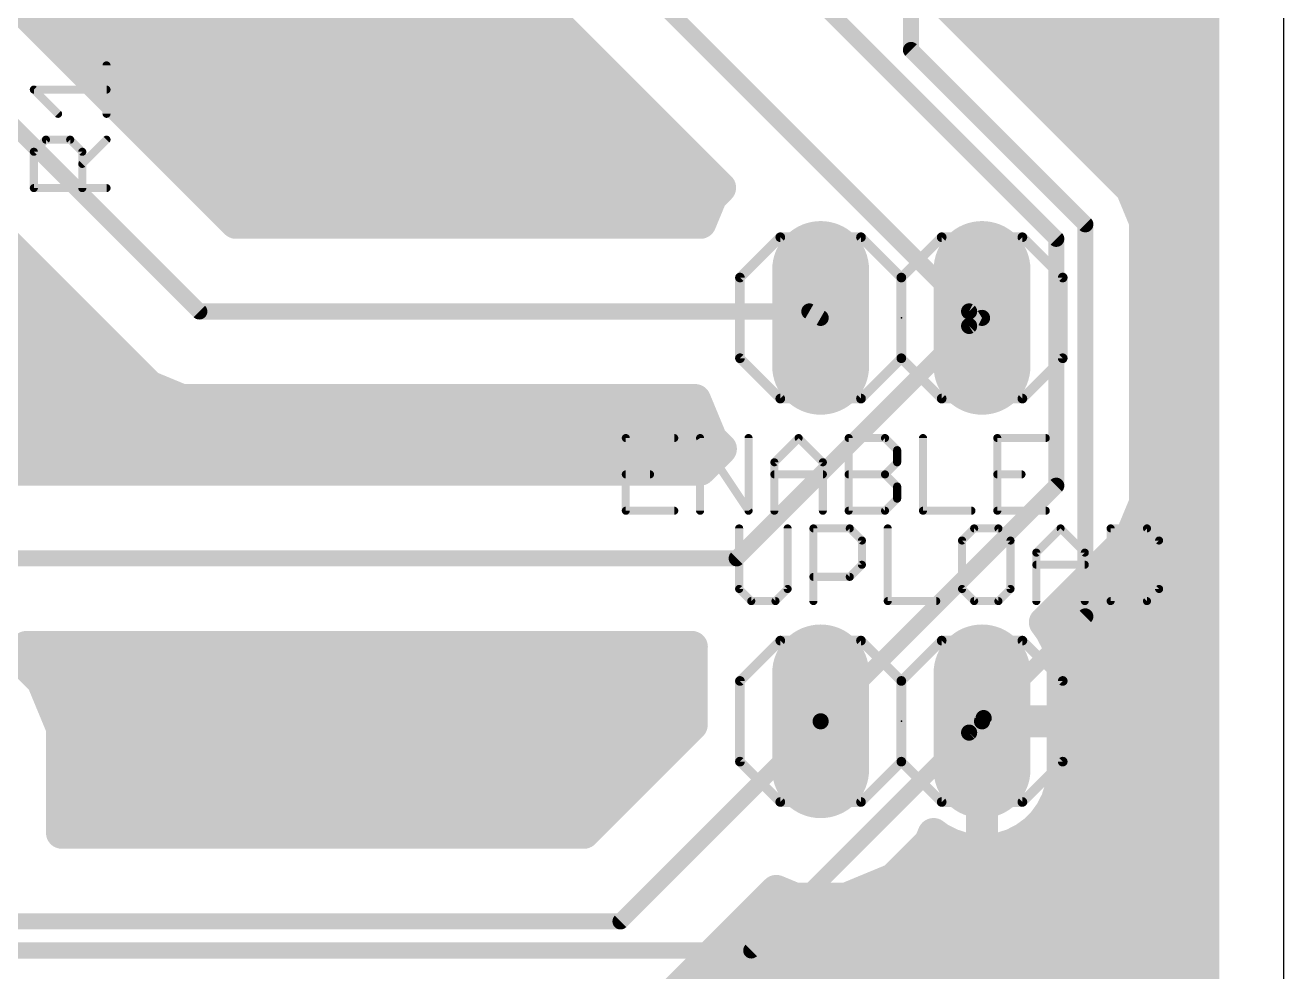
# Model space of a CAD drawing. Extents: x 0 to 49.2, y 0 to 53.3.
# Drawn here: x 29.39 to 49.2, y 8.76 to 23.66 of the extents above; entities that cross this region are included whole.
import ezdxf

# ---------------------------------------------------------------- set-up
doc = ezdxf.new("R2010")
doc.units = 0
for name, color, linetype in [('1', 14, 'CONTINUOUS'), ('116', 251, 'CONTINUOUS'), ('17', 94, 'CONTINUOUS'), ('20', 178, 'CONTINUOUS'), ('21', 251, 'CONTINUOUS'), ('23', 178, 'CONTINUOUS'), ('25', 251, 'CONTINUOUS'), ('51', 251, 'CONTINUOUS')]:
    doc.layers.add(name, color=color, linetype=linetype)

# ---------------------------------------------------------------- blocks, each defined once
blk = doc.blocks.new('RECT')
blk.add_solid([(-0.5, -0.5), (0.5, -0.5), (-0.5, 0.5), (0.5, 0.5)])
blk = doc.blocks.new('LONGP100')
at = {"const_width": 1}
blk.add_lwpolyline([(-0.5, 0), (0.5, 0)], dxfattribs=at)
at = {"const_width": 0.5}
for points in [[(-0.5, 0.25, 1), (-0.5, -0.25)], [(0.5, -0.25, 1), (0.5, 0.25)]]:
    blk.add_lwpolyline(points, format="xyb", dxfattribs=at)

msp = doc.modelspace()

# ---------------------------------------------------------------- linework, layer by layer
at = {"layer": '1'}
for points, const_width in [([(47.9338, 52.0638), (47.9338, 1.2662)], 0.5004), ([(43.3324, 23.2664), (43.3324, 39.0906)], 0.254), ([(32.131, 19.1516), (23.9014, 27.3812)], 0.254), ([(44.2468, 19.1516), (36.0172, 27.3812)], 0.254), ([(35.4401, 25.988), (40.3289, 21.0992)], 0.5004), ([(23.6675, 25.6448), (30.9499, 18.3624)], 0.5004), ([(46.4076, 21.4757), (43.354, 24.5293)], 0.5004), ([(32.7081, 20.5448), (29.2587, 23.9941)], 0.5004), ([(45.6184, 20.2946), (41.9608, 23.9522)], 0.254), ([(29.7349, 23.5179), (37.9102, 23.5179)], 0.5004), ([(44.3653, 23.5179), (47.9338, 23.5179)], 0.5004), ([(46.0756, 20.5232), (43.3324, 23.2664)], 0.254), ([(30.2353, 23.0175), (38.4106, 23.0175)], 0.5004), ([(44.8657, 23.0175), (47.9338, 23.0175)], 0.5004), ([(30.7357, 22.5172), (38.911, 22.5172)], 0.5004), ([(45.3661, 22.5172), (47.9338, 22.5172)], 0.5004), ([(31.2361, 22.0168), (39.4114, 22.0168)], 0.5004), ([(45.8665, 22.0168), (47.9338, 22.0168)], 0.5004), ([(31.7365, 21.5164), (39.9117, 21.5164)], 0.5004), ([(46.3669, 21.5164), (47.9338, 21.5164)], 0.5004), ([(46.7995, 21.0838), (46.4076, 21.4757)], 0.5004), ([(32.2369, 21.016), (40.2457, 21.016)], 0.5004), ([(40.1906, 20.9609), (40.0182, 20.5448)], 0.5004), ([(40.3289, 21.0992), (40.1906, 20.9609)], 0.5004), ([(47.0116, 20.5717), (46.7995, 21.0838)], 0.5004), ([(46.8276, 21.016), (47.9338, 21.016)], 0.5004), ([(47.0116, 16.1313), (47.0116, 20.5717)], 0.5004), ([(40.0182, 20.5448), (32.7081, 20.5448)], 0.5004), ([(46.0756, 14.351), (46.0756, 20.5232)], 0.254), ([(47.0116, 20.5156), (47.9338, 20.5156)], 0.5004), ([(45.6184, 16.4084), (45.6184, 20.2946)], 0.254), ([(23.2372, 20.0153), (29.2971, 20.0153)], 0.5004), ([(47.0116, 20.0153), (47.9338, 20.0153)], 0.5004), ([(23.2372, 19.5149), (29.7975, 19.5149)], 0.5004), ([(47.0116, 19.5149), (47.9338, 19.5149)], 0.5004), ([(23.2372, 19.0145), (30.2978, 19.0145)], 0.5004), ([(41.7322, 19.1516), (32.131, 19.1516)], 0.254), ([(41.7322, 19.1516), (41.91, 19.05)], 0.254), ([(44.2468, 19.1516), (44.45, 19.05)], 0.254), ([(47.0116, 19.0145), (47.9338, 19.0145)], 0.5004), ([(44.2468, 18.923), (40.5892, 15.2654)], 0.254), ([(44.2468, 18.923), (44.45, 19.05)], 0.254), ([(23.2372, 18.5141), (30.7982, 18.5141)], 0.5004), ([(47.0116, 18.5141), (47.9338, 18.5141)], 0.5004), ([(30.9499, 18.3624), (31.3418, 17.9705)], 0.5004), ([(23.2372, 18.0137), (31.2986, 18.0137)], 0.5004), ([(47.0116, 18.0137), (47.9338, 18.0137)], 0.5004), ([(31.3418, 17.9705), (31.8539, 17.7584)], 0.5004), ([(31.8539, 17.7584), (39.9341, 17.7584)], 0.5004), ([(39.9341, 17.7584), (40.1906, 17.1391)], 0.5004), ([(23.6237, 17.5133), (40.0356, 17.5133)], 0.5004), ([(47.0116, 17.5133), (47.9338, 17.5133)], 0.5004), ([(29.246, 16.6586), (28.738, 17.1666)], 0.5004), ([(28.8916, 17.013), (40.3167, 17.013)], 0.5004), ([(40.3416, 16.9881), (40.0121, 16.6586)], 0.5004), ([(40.1906, 17.1391), (40.3416, 16.9881)], 0.5004), ([(47.0116, 17.013), (47.9338, 17.013)], 0.5004), ([(40.0121, 16.6586), (29.246, 16.6586)], 0.5004), ([(47.0116, 16.5126), (47.9338, 16.5126)], 0.5004), ([(41.91, 12.7), (45.6184, 16.4084)], 0.254), ([(46.7995, 15.6192), (47.0116, 16.1313)], 0.5004), ([(46.9623, 16.0122), (47.9338, 16.0122)], 0.5004), ([(45.4374, 14.2571), (46.7995, 15.6192)], 0.5004), ([(46.6921, 15.5118), (47.9338, 15.5118)], 0.5004), ([(40.5892, 15.2654), (28.0162, 15.2654)], 0.254), ([(46.1917, 15.0114), (47.9338, 15.0114)], 0.5004), ([(45.6913, 14.5111), (47.9338, 14.5111)], 0.5004), ([(44.4754, 12.7508), (46.0756, 14.351)], 0.254), ([(45.5329, 14.1256), (45.4374, 14.2571)], 0.5004), ([(45.6234, 13.948), (45.5329, 14.1256)], 0.5004), ([(29.4094, 13.5909), (29.4094, 13.8722)], 0.5004), ([(29.4094, 13.8722), (39.8846, 13.8722)], 0.5004), ([(39.8846, 13.8722), (39.8818, 13.8654)], 0.5004), ([(39.8818, 13.8654), (39.8818, 12.6421)], 0.5004), ([(45.5915, 14.0107), (47.9338, 14.0107)], 0.5004), ([(45.685, 13.7585), (45.6234, 13.948)], 0.5004), ([(45.7162, 13.5617), (45.685, 13.7585)], 0.5004), ([(29.6594, 13.3409), (29.4094, 13.5909)], 0.5004), ([(29.49, 13.5103), (39.8818, 13.5103)], 0.5004), ([(45.7162, 12.7038), (45.7162, 13.5617)], 0.5004), ([(45.7162, 13.5103), (47.9338, 13.5103)], 0.5004), ([(29.9682, 12.5954), (29.6594, 13.3409)], 0.5004), ([(29.7965, 13.0099), (39.8818, 13.0099)], 0.5004), ([(45.7162, 13.0099), (47.9338, 13.0099)], 0.5004), ([(39.8818, 12.6421), (38.1833, 10.9436)], 0.5004), ([(44.4462, 10.6718), (44.4462, 12.6962)], 0.5004), ([(44.4462, 12.6962), (44.4538, 12.6962)], 0.5004), ([(44.4538, 12.6962), (44.4538, 12.7038)], 0.5004), ([(44.4538, 12.7038), (45.7162, 12.7038)], 0.5004), ([(44.4538, 12.6962), (44.4538, 10.6718)], 0.5004), ([(45.7162, 12.6962), (44.4538, 12.6962)], 0.5004), ([(44.4754, 12.7508), (44.45, 12.7)], 0.254), ([(45.7162, 11.8383), (45.7162, 12.6962)], 0.5004), ([(29.9682, 10.9436), (29.9682, 12.5954)], 0.5004), ([(29.9682, 12.5095), (39.7493, 12.5095)], 0.5004), ([(41.91, 12.7), (38.7604, 9.5504)], 0.254), ([(44.2468, 12.5222), (44.45, 12.7)], 0.254), ([(44.4462, 12.5095), (44.4538, 12.5095)], 0.5004), ([(45.7162, 12.5095), (47.9338, 12.5095)], 0.5004), ([(44.2468, 12.5222), (40.8178, 9.0932)], 0.254), ([(29.9682, 12.0091), (39.2489, 12.0091)], 0.5004), ([(44.4462, 12.0091), (44.4538, 12.0091)], 0.5004), ([(45.685, 11.6415), (45.7162, 11.8383)], 0.5004), ([(45.7162, 12.0091), (47.9338, 12.0091)], 0.5004), ([(45.6234, 11.452), (45.685, 11.6415)], 0.5004), ([(29.9682, 11.5088), (38.7485, 11.5088)], 0.5004), ([(44.4462, 11.5088), (44.4538, 11.5088)], 0.5004), ([(45.5329, 11.2744), (45.6234, 11.452)], 0.5004), ([(45.6419, 11.5088), (47.9338, 11.5088)], 0.5004), ([(45.4158, 11.1131), (45.5329, 11.2744)], 0.5004), ([(45.2749, 10.9722), (45.4158, 11.1131)], 0.5004), ([(29.9682, 11.0084), (38.2481, 11.0084)], 0.5004), ([(38.1833, 10.9436), (29.9682, 10.9436)], 0.5004), ([(43.6294, 10.7891), (43.6867, 10.9275)], 0.5004), ([(43.6867, 10.9275), (43.7864, 10.8551)], 0.5004), ([(43.7864, 10.8551), (43.964, 10.7646)], 0.5004), ([(44.4462, 11.0084), (44.4538, 11.0084)], 0.5004), ([(44.936, 10.7646), (45.1136, 10.8551)], 0.5004), ([(45.1136, 10.8551), (45.2749, 10.9722)], 0.5004), ([(45.3111, 11.0084), (47.9338, 11.0084)], 0.5004), ([(43.0589, 10.2186), (43.6294, 10.7891)], 0.5004), ([(43.964, 10.7646), (44.1535, 10.703)], 0.5004), ([(44.1535, 10.703), (44.3503, 10.6718)], 0.5004), ([(44.3503, 10.6718), (44.4462, 10.6718)], 0.5004), ([(44.4538, 10.6718), (44.5496, 10.6718)], 0.5004), ([(44.5496, 10.6718), (44.7465, 10.703)], 0.5004), ([(44.7465, 10.703), (44.936, 10.7646)], 0.5004), ([(43.3483, 10.508), (47.9338, 10.508)], 0.5004), ([(42.3134, 9.9098), (43.0589, 10.2186)], 0.5004), ([(39.5496, 8.3693), (41.2121, 10.0318)], 0.5004), ([(41.1879, 10.0076), (41.2704, 10.0076)], 0.5004), ([(41.2121, 10.0318), (41.5066, 9.9098)], 0.5004), ([(41.5066, 9.9098), (42.3134, 9.9098)], 0.5004), ([(42.5496, 10.0076), (47.9338, 10.0076)], 0.5004), ([(40.6875, 9.5072), (47.9338, 9.5072)], 0.5004), ([(38.7604, 9.5504), (27.3304, 9.5504)], 0.254), ([(40.8178, 9.0932), (27.1018, 9.0932)], 0.254), ([(40.1871, 9.0069), (47.9338, 9.0069)], 0.5004), ([(39.6868, 8.5065), (47.9338, 8.5065)], 0.5004)]:
    msp.add_lwpolyline(points, dxfattribs=dict(at, const_width=const_width))
for points, const_width in [([(29.7349, 23.643, 1), (29.7349, 23.3928)], 0.2502), ([(37.9102, 23.3928, 1), (37.9102, 23.643)], 0.2502), ([(44.3653, 23.643, 1), (44.3653, 23.3928)], 0.2502), ([(47.9338, 23.3928, 1), (47.9338, 23.643)], 0.2502), ([(43.3773, 23.3113, 1), (43.2875, 23.2215)], 0.127), ([(30.2353, 23.1426, 1), (30.2353, 22.8924)], 0.2502), ([(38.4106, 22.8924, 1), (38.4106, 23.1426)], 0.2502), ([(43.2689, 23.2664, 1), (43.3959, 23.2664)], 0.127), ([(44.8657, 23.1426, 1), (44.8657, 22.8924)], 0.2502), ([(47.9338, 22.8924, 1), (47.9338, 23.1426)], 0.2502), ([(30.7357, 22.6423, 1), (30.7357, 22.3921)], 0.2502), ([(38.911, 22.3921, 1), (38.911, 22.6423)], 0.2502), ([(45.3661, 22.6423, 1), (45.3661, 22.3921)], 0.2502), ([(47.9338, 22.3921, 1), (47.9338, 22.6423)], 0.2502), ([(31.2361, 22.1419, 1), (31.2361, 21.8917)], 0.2502), ([(39.4114, 21.8917, 1), (39.4114, 22.1419)], 0.2502), ([(45.8665, 22.1419, 1), (45.8665, 21.8917)], 0.2502), ([(47.9338, 21.8917, 1), (47.9338, 22.1419)], 0.2502), ([(31.7365, 21.6415, 1), (31.7365, 21.3913)], 0.2502), ([(39.9117, 21.3913, 1), (39.9117, 21.6415)], 0.2502), ([(46.3669, 21.6415, 1), (46.3669, 21.3913)], 0.2502), ([(46.496, 21.5641, 1), (46.3191, 21.3872)], 0.2502), ([(46.3191, 21.3872, 1), (46.496, 21.5641)], 0.2502), ([(47.9338, 21.3913, 1), (47.9338, 21.6415)], 0.2502), ([(32.2369, 21.1411, 1), (32.2369, 20.8909)], 0.2502), ([(40.3062, 20.913, 1), (40.075, 21.0087)], 0.2502), ([(40.4174, 21.0108, 1), (40.2405, 21.1877)], 0.2502), ([(40.2405, 21.0108, 1), (40.4174, 21.1877)], 0.2502), ([(40.2457, 20.8909, 1), (40.2457, 21.1411)], 0.2502), ([(46.9151, 21.1316, 1), (46.6839, 21.0359)], 0.2502), ([(46.8276, 21.1411, 1), (46.8276, 20.8909)], 0.2502), ([(46.711, 20.9953, 1), (46.8879, 21.1722)], 0.2502), ([(47.9338, 20.8909, 1), (47.9338, 21.1411)], 0.2502), ([(40.1021, 21.0493, 1), (40.279, 20.8724)], 0.2502), ([(47.1367, 20.5717, 1), (46.8865, 20.5717)], 0.2502), ([(32.7081, 20.6699, 1), (32.7081, 20.4197)], 0.2502), ([(32.6196, 20.4563, 1), (32.7965, 20.6332)], 0.2502), ([(39.9027, 20.5927, 1), (40.1338, 20.4969)], 0.2502), ([(40.0182, 20.4197, 1), (40.0182, 20.6699)], 0.2502), ([(46.1391, 20.5232, 1), (46.0121, 20.5232)], 0.127), ([(46.0307, 20.4783, 1), (46.1205, 20.5681)], 0.127), ([(47.0116, 20.6407, 1), (47.0116, 20.3905)], 0.2502), ([(46.896, 20.5239, 1), (47.1272, 20.6196)], 0.2502), ([(47.9338, 20.3905, 1), (47.9338, 20.6407)], 0.2502), ([(45.6819, 20.2946, 1), (45.5549, 20.2946)], 0.127), ([(29.2971, 19.8902, 1), (29.2971, 20.1403)], 0.2502), ([(45.5735, 20.2497, 1), (45.6633, 20.3395)], 0.127), ([(47.0116, 20.1403, 1), (47.0116, 19.8902)], 0.2502), ([(47.9338, 19.8902, 1), (47.9338, 20.1403)], 0.2502), ([(29.7975, 19.3898, 1), (29.7975, 19.64)], 0.2502), ([(47.0116, 19.64, 1), (47.0116, 19.3898)], 0.2502), ([(47.9338, 19.3898, 1), (47.9338, 19.64)], 0.2502), ([(30.2978, 18.8894, 1), (30.2978, 19.1396)], 0.2502), ([(32.131, 19.2151, 1), (32.131, 19.0881)], 0.127), ([(32.0861, 19.1067, 1), (32.1759, 19.1965)], 0.127), ([(41.7637, 19.2067, 1), (41.7007, 19.0965)], 0.127), ([(41.7322, 19.0881, 1), (41.7322, 19.2151)], 0.127), ([(44.2752, 19.2084, 1), (44.2184, 19.0948)], 0.127), ([(44.2019, 19.1067, 1), (44.2917, 19.1965)], 0.127), ([(47.0116, 19.1396, 1), (47.0116, 18.8894)], 0.2502), ([(47.9338, 18.8894, 1), (47.9338, 19.1396)], 0.2502), ([(41.8785, 18.9949, 1), (41.9415, 19.1051)], 0.127), ([(44.2131, 18.9768, 1), (44.2805, 18.8692)], 0.127), ([(44.2917, 18.8781, 1), (44.2019, 18.9679)], 0.127), ([(44.4837, 18.9962, 1), (44.4163, 19.1038)], 0.127), ([(44.4216, 18.9932, 1), (44.4784, 19.1068)], 0.127), ([(30.7982, 18.389, 1), (30.7982, 18.6392)], 0.2502), ([(47.0116, 18.6392, 1), (47.0116, 18.389)], 0.2502), ([(47.9338, 18.389, 1), (47.9338, 18.6392)], 0.2502), ([(31.0384, 18.4509, 1), (30.8615, 18.274)], 0.2502), ([(30.8615, 18.274, 1), (31.0384, 18.4509)], 0.2502), ([(31.2986, 17.8886, 1), (31.2986, 18.1388)], 0.2502), ([(47.0116, 18.1388, 1), (47.0116, 17.8886)], 0.2502), ([(47.9338, 17.8886, 1), (47.9338, 18.1388)], 0.2502), ([(31.3897, 18.0861, 1), (31.2939, 17.8549)], 0.2502), ([(31.2534, 17.8821, 1), (31.4303, 18.059)], 0.2502), ([(31.8539, 17.8835, 1), (31.8539, 17.6333)], 0.2502), ([(31.806, 17.6428, 1), (31.9017, 17.874)], 0.2502), ([(40.0496, 17.8063, 1), (39.8185, 17.7105)], 0.2502), ([(39.9341, 17.6333, 1), (39.9341, 17.8835)], 0.2502), ([(40.0356, 17.3882, 1), (40.0356, 17.6384)], 0.2502), ([(47.0116, 17.6384, 1), (47.0116, 17.3882)], 0.2502), ([(47.9338, 17.3882, 1), (47.9338, 17.6384)], 0.2502), ([(40.279, 17.2276, 1), (40.1021, 17.0507)], 0.2502), ([(40.075, 17.0913, 1), (40.3062, 17.187)], 0.2502), ([(40.4301, 16.8996, 1), (40.2532, 17.0765)], 0.2502), ([(40.3167, 16.8879, 1), (40.3167, 17.1381)], 0.2502), ([(47.0116, 17.1381, 1), (47.0116, 16.8879)], 0.2502), ([(47.9338, 16.8879, 1), (47.9338, 17.1381)], 0.2502), ([(40.2532, 16.8996, 1), (40.4301, 17.0765)], 0.2502), ([(29.1576, 16.5701, 1), (29.3345, 16.747)], 0.2502), ([(39.9237, 16.747, 1), (40.1006, 16.5701)], 0.2502), ([(40.0121, 16.5335, 1), (40.0121, 16.7837)], 0.2502), ([(47.0116, 16.6377, 1), (47.0116, 16.3875)], 0.2502), ([(47.9338, 16.3875, 1), (47.9338, 16.6377)], 0.2502), ([(45.5549, 16.4084, 1), (45.6819, 16.4084)], 0.127), ([(45.6633, 16.3635, 1), (45.5735, 16.4533)], 0.127), ([(46.9623, 16.1373, 1), (46.9623, 15.8871)], 0.2502), ([(46.8865, 16.1313, 1), (47.1367, 16.1313)], 0.2502), ([(47.1272, 16.0834, 1), (46.896, 16.1791)], 0.2502), ([(47.9338, 15.8871, 1), (47.9338, 16.1373)], 0.2502), ([(46.8879, 15.5308, 1), (46.711, 15.7077)], 0.2502), ([(46.6921, 15.6369, 1), (46.6921, 15.3867)], 0.2502), ([(46.6839, 15.6671, 1), (46.9151, 15.5713)], 0.2502), ([(47.9338, 15.3867, 1), (47.9338, 15.6369)], 0.2502), ([(40.5443, 15.3103, 1), (40.6341, 15.2205)], 0.127), ([(40.5892, 15.2019, 1), (40.5892, 15.3289)], 0.127), ([(46.1917, 15.1365, 1), (46.1917, 14.8863)], 0.2502), ([(47.9338, 14.8863, 1), (47.9338, 15.1365)], 0.2502), ([(45.6913, 14.6362, 1), (45.6913, 14.386)], 0.2502), ([(47.9338, 14.386, 1), (47.9338, 14.6362)], 0.2502), ([(45.5386, 14.3307, 1), (45.3362, 14.1836)], 0.2502), ([(45.3489, 14.3456, 1), (45.5259, 14.1687)], 0.2502), ([(46.1205, 14.3061, 1), (46.0307, 14.3959)], 0.127), ([(45.6444, 14.1824, 1), (45.4215, 14.0688)], 0.2502), ([(45.4317, 14.0521, 1), (45.6341, 14.1992)], 0.2502), ([(46.0121, 14.351, 1), (46.1391, 14.351)], 0.127), ([(29.5345, 13.8722, 1), (29.2843, 13.8722)], 0.2502), ([(29.4094, 13.9973, 1), (29.4094, 13.7471)], 0.2502), ([(40.0069, 13.8654, 1), (39.7567, 13.8654)], 0.2502), ([(40.0002, 13.8243, 1), (39.7691, 13.9201)], 0.2502), ([(39.8846, 13.7471, 1), (39.8846, 13.9973)], 0.2502), ([(45.5915, 14.1358, 1), (45.5915, 13.8856)], 0.2502), ([(45.7424, 13.9867, 1), (45.5044, 13.9094)], 0.2502), ([(45.512, 13.8913, 1), (45.7349, 14.0048)], 0.2502), ([(47.9338, 13.8856, 1), (47.9338, 14.1358)], 0.2502), ([(39.7662, 13.9133, 1), (39.9974, 13.8175)], 0.2502), ([(45.8086, 13.7781, 1), (45.5615, 13.7389)], 0.2502), ([(45.566, 13.7198, 1), (45.804, 13.7972)], 0.2502), ([(29.4978, 13.6794, 1), (29.3209, 13.5024)], 0.2502), ([(29.2843, 13.5909, 1), (29.5345, 13.5909)], 0.2502), ([(29.49, 13.6354, 1), (29.49, 13.3852)], 0.2502), ([(39.8818, 13.3852, 1), (39.8818, 13.6354)], 0.2502), ([(45.8413, 13.5617, 1), (45.5911, 13.5617)], 0.2502), ([(45.7162, 13.6354, 1), (45.7162, 13.3852)], 0.2502), ([(45.5926, 13.5421, 1), (45.8397, 13.5812)], 0.2502), ([(47.9338, 13.3852, 1), (47.9338, 13.6354)], 0.2502), ([(29.775, 13.3887, 1), (29.5438, 13.293)], 0.2502), ([(29.571, 13.2524, 1), (29.7479, 13.4293)], 0.2502), ([(29.7965, 13.135, 1), (29.7965, 12.8848)], 0.2502), ([(39.8818, 12.8848, 1), (39.8818, 13.135)], 0.2502), ([(45.7162, 13.135, 1), (45.7162, 12.8848)], 0.2502), ([(47.9338, 12.8848, 1), (47.9338, 13.135)], 0.2502), ([(39.9703, 12.5536, 1), (39.7934, 12.7305)], 0.2502), ([(44.5713, 12.6962, 1), (44.3211, 12.6962)], 0.2502), ([(44.4462, 12.8213, 1), (44.4462, 12.5711)], 0.2502), ([(44.5789, 12.7038, 1), (44.3287, 12.7038)], 0.2502), ([(44.4538, 12.8289, 1), (44.4538, 12.5787)], 0.2502), ([(44.5789, 12.6962, 1), (44.3287, 12.6962)], 0.2502), ([(44.4538, 12.8213, 1), (44.4538, 12.5711)], 0.2502), ([(44.4538, 12.5711, 1), (44.4538, 12.8213)], 0.2502), ([(44.5322, 12.7224, 1), (44.4186, 12.7792)], 0.127), ([(45.8413, 12.6962, 1), (45.5911, 12.6962)], 0.2502), ([(45.7162, 12.5787, 1), (45.7162, 12.8289)], 0.2502), ([(45.7162, 12.5711, 1), (45.7162, 12.8213)], 0.2502), ([(30.0933, 12.5954, 1), (29.8431, 12.5954)], 0.2502), ([(29.9682, 12.6346, 1), (29.9682, 12.3844)], 0.2502), ([(29.8526, 12.5476, 1), (30.0838, 12.6433)], 0.2502), ([(39.7493, 12.3844, 1), (39.7493, 12.6346)], 0.2502), ([(39.7567, 12.6421, 1), (40.0069, 12.6421)], 0.2502), ([(41.8651, 12.7449, 1), (41.9549, 12.6551)], 0.127), ([(41.9549, 12.6551, 1), (41.8651, 12.7449)], 0.127), ([(44.4462, 12.6346, 1), (44.4462, 12.3844)], 0.2502), ([(44.3287, 12.6962, 1), (44.5789, 12.6962)], 0.2502), ([(44.3932, 12.7284, 1), (44.5068, 12.6716)], 0.127), ([(44.4538, 12.3844, 1), (44.4538, 12.6346)], 0.2502), ([(44.4918, 12.6522, 1), (44.4082, 12.7478)], 0.127), ([(44.4305, 12.7957, 1), (44.5203, 12.7059)], 0.127), ([(45.5911, 12.7038, 1), (45.8413, 12.7038)], 0.2502), ([(45.7162, 12.6346, 1), (45.7162, 12.3844)], 0.2502), ([(47.9338, 12.3844, 1), (47.9338, 12.6346)], 0.2502), ([(44.205, 12.57, 1), (44.2886, 12.4744)], 0.127), ([(44.2917, 12.4773, 1), (44.2019, 12.5671)], 0.127), ([(29.9682, 12.1342, 1), (29.9682, 11.8841)], 0.2502), ([(39.2489, 11.8841, 1), (39.2489, 12.1342)], 0.2502), ([(44.4462, 12.1342, 1), (44.4462, 11.8841)], 0.2502), ([(44.4538, 11.8841, 1), (44.4538, 12.1342)], 0.2502), ([(45.7162, 12.1342, 1), (45.7162, 11.8841)], 0.2502), ([(45.8397, 11.8188, 1), (45.5926, 11.8579)], 0.2502), ([(47.9338, 11.8841, 1), (47.9338, 12.1342)], 0.2502), ([(45.804, 11.6028, 1), (45.566, 11.6802)], 0.2502), ([(45.5911, 11.8383, 1), (45.8413, 11.8383)], 0.2502), ([(29.9682, 11.6339, 1), (29.9682, 11.3837)], 0.2502), ([(38.7485, 11.3837, 1), (38.7485, 11.6339)], 0.2502), ([(44.4462, 11.6339, 1), (44.4462, 11.3837)], 0.2502), ([(44.4538, 11.3837, 1), (44.4538, 11.6339)], 0.2502), ([(45.7349, 11.3952, 1), (45.512, 11.5087)], 0.2502), ([(45.6419, 11.6339, 1), (45.6419, 11.3837)], 0.2502), ([(45.5615, 11.6611, 1), (45.8086, 11.6219)], 0.2502), ([(47.9338, 11.3837, 1), (47.9338, 11.6339)], 0.2502), ([(45.6341, 11.2008, 1), (45.4317, 11.3479)], 0.2502), ([(45.5044, 11.4906, 1), (45.7424, 11.4133)], 0.2502), ([(45.3146, 11.1867, 1), (45.517, 11.0396)], 0.2502), ([(45.5042, 11.0247, 1), (45.3273, 11.2016)], 0.2502), ([(45.4215, 11.3312, 1), (45.6444, 11.2176)], 0.2502), ([(29.9682, 11.1335, 1), (29.9682, 10.8833)], 0.2502), ([(29.9682, 11.0687, 1), (29.9682, 10.8185)], 0.2502), ([(38.0949, 11.032, 1), (38.2718, 10.8551)], 0.2502), ([(38.1833, 10.8185, 1), (38.1833, 11.0687)], 0.2502), ([(38.2481, 10.8833, 1), (38.2481, 11.1335)], 0.2502), ([(43.7602, 11.0287, 1), (43.6132, 10.8263)], 0.2502), ([(43.8023, 10.8796, 1), (43.5711, 10.9753)], 0.2502), ([(43.8432, 10.9665, 1), (43.7296, 10.7436)], 0.2502), ([(44.4462, 11.1335, 1), (44.4462, 10.8833)], 0.2502), ([(44.4538, 10.8833, 1), (44.4538, 11.1335)], 0.2502), ([(45.1704, 10.7436, 1), (45.0568, 10.9665)], 0.2502), ([(45.1864, 11.0607, 1), (45.3633, 10.8837)], 0.2502), ([(45.3111, 11.1335, 1), (45.3111, 10.8833)], 0.2502), ([(45.3484, 10.871, 1), (45.2013, 11.0734)], 0.2502), ([(47.9338, 10.8833, 1), (47.9338, 11.1335)], 0.2502), ([(29.8431, 10.9436, 1), (30.0933, 10.9436)], 0.2502), ([(43.5138, 10.837, 1), (43.745, 10.7413)], 0.2502), ([(43.7179, 10.7007, 1), (43.541, 10.8776)], 0.2502), ([(43.7128, 10.7539, 1), (43.8599, 10.9563)], 0.2502), ([(44.0026, 10.8835, 1), (43.9253, 10.6456)], 0.2502), ([(43.9072, 10.6531, 1), (44.0207, 10.876)], 0.2502), ([(44.1731, 10.8265, 1), (44.1339, 10.5794)], 0.2502), ([(44.1148, 10.584, 1), (44.1922, 10.822)], 0.2502), ([(44.3504, 10.7969, 1), (44.3503, 10.5467)], 0.2502), ([(44.4538, 10.7969, 1), (44.4538, 10.5467)], 0.2502), ([(44.3308, 10.5483, 1), (44.3699, 10.7954)], 0.2502), ([(44.5301, 10.7954, 1), (44.5692, 10.5483)], 0.2502), ([(44.4462, 10.5467, 1), (44.4462, 10.7969)], 0.2502), ([(44.5496, 10.5467, 1), (44.5496, 10.7969)], 0.2502), ([(44.7078, 10.822, 1), (44.7852, 10.584)], 0.2502), ([(44.7661, 10.5794, 1), (44.7269, 10.8265)], 0.2502), ([(44.8793, 10.876, 1), (44.9928, 10.6531)], 0.2502), ([(44.9747, 10.6456, 1), (44.8974, 10.8835)], 0.2502), ([(45.0401, 10.9563, 1), (45.1872, 10.7539)], 0.2502), ([(43.3483, 10.6331, 1), (43.3483, 10.3829)], 0.2502), ([(44.3211, 10.6718, 1), (44.5713, 10.6718)], 0.2502), ([(44.3287, 10.6718, 1), (44.5789, 10.6718)], 0.2502), ([(47.9338, 10.3829, 1), (47.9338, 10.6331)], 0.2502), ([(42.9704, 10.307, 1), (43.1473, 10.1301)], 0.2502), ([(43.1067, 10.103, 1), (43.011, 10.3342)], 0.2502), ([(41.1879, 10.1327, 1), (41.1879, 9.8825)], 0.2502), ([(41.2599, 10.1474, 1), (41.1642, 9.9162)], 0.2502), ([(41.3005, 9.9433, 1), (41.1236, 10.1203)], 0.2502), ([(41.2704, 9.8825, 1), (41.2704, 10.1327)], 0.2502), ([(41.5066, 10.0349, 1), (41.5066, 9.7847)], 0.2502), ([(41.4587, 9.7942, 1), (41.5544, 10.0254)], 0.2502), ([(42.2656, 10.0254, 1), (42.3613, 9.7942)], 0.2502), ([(42.3134, 9.7847, 1), (42.3134, 10.0349)], 0.2502), ([(42.5496, 10.1327, 1), (42.5496, 9.8825)], 0.2502), ([(47.9338, 9.8825, 1), (47.9338, 10.1327)], 0.2502), ([(40.6875, 9.6323, 1), (40.6875, 9.3821)], 0.2502), ([(47.9338, 9.3821, 1), (47.9338, 9.6323)], 0.2502), ([(38.7155, 9.5953, 1), (38.8053, 9.5055)], 0.127), ([(38.7604, 9.4869, 1), (38.7604, 9.6139)], 0.127), ([(40.1871, 9.132, 1), (40.1871, 8.8818)], 0.2502), ([(40.7729, 9.1381, 1), (40.8627, 9.0483)], 0.127), ([(40.8178, 9.0297, 1), (40.8178, 9.1567)], 0.127), ([(47.9338, 8.8818, 1), (47.9338, 9.132)], 0.2502), ([(39.6868, 8.6316, 1), (39.6868, 8.3814)], 0.2502), ([(47.9338, 8.3814, 1), (47.9338, 8.6316)], 0.2502)]:
    msp.add_lwpolyline(points, format="xyb", dxfattribs=dict(at, const_width=const_width))
at = {"layer": '116', "const_width": 0.408}
for points in [[(41.91, 18.696, 1), (41.91, 19.404, 1), (41.91, 18.696)], [(44.45, 18.696, 1), (44.45, 19.404, 1), (44.45, 18.696)], [(41.91, 12.346, 1), (41.91, 13.054, 1), (41.91, 12.346)], [(44.45, 12.346, 1), (44.45, 13.054, 1), (44.45, 12.346)]]:
    msp.add_lwpolyline(points, format="xyb", dxfattribs=at)
at = {"layer": '20'}
msp.add_line((49.2, 0), (49.2, 53.33), dxfattribs=at)
at = {"layer": '21', "const_width": 0.1524}
for points in [[(40.64, 19.685), (41.275, 20.32)], [(41.275, 20.32), (42.545, 20.32)], [(42.545, 20.32), (43.18, 19.685)], [(43.18, 19.685), (43.815, 20.32)], [(43.815, 20.32), (45.085, 20.32)], [(45.72, 19.685), (45.085, 20.32)], [(40.64, 18.415), (40.64, 19.685)], [(43.18, 18.415), (43.18, 19.685)], [(45.72, 18.415), (45.72, 19.685)], [(41.275, 17.78), (40.64, 18.415)], [(43.18, 18.415), (42.545, 17.78)], [(43.815, 17.78), (43.18, 18.415)], [(45.085, 17.78), (45.72, 18.415)], [(42.545, 17.78), (41.275, 17.78)], [(45.085, 17.78), (43.815, 17.78)], [(41.275, 13.97), (40.64, 13.335)], [(41.275, 13.97), (42.545, 13.97)], [(42.545, 13.97), (43.18, 13.335)], [(43.18, 13.335), (43.815, 13.97)], [(43.815, 13.97), (45.085, 13.97)], [(45.085, 13.97), (45.72, 13.335)], [(40.64, 13.335), (40.64, 12.065)], [(43.18, 13.335), (43.18, 12.065)], [(45.72, 13.335), (45.72, 12.065)], [(40.64, 12.065), (41.275, 11.43)], [(43.18, 12.065), (42.545, 11.43)], [(43.815, 11.43), (43.18, 12.065)], [(45.72, 12.065), (45.085, 11.43)], [(42.545, 11.43), (41.275, 11.43)], [(45.085, 11.43), (43.815, 11.43)]]:
    msp.add_lwpolyline(points, dxfattribs=at)
at = {"layer": '21', "const_width": 0.0762}
for points in [[(41.275, 20.3581, 1), (41.275, 20.2819)], [(41.3019, 20.2931, 1), (41.2481, 20.3469)], [(42.5719, 20.3469, 1), (42.5181, 20.2931)], [(42.545, 20.2819, 1), (42.545, 20.3581)], [(43.815, 20.3581, 1), (43.815, 20.2819)], [(43.8419, 20.2931, 1), (43.7881, 20.3469)], [(45.1119, 20.3469, 1), (45.0581, 20.2931)], [(45.085, 20.2819, 1), (45.085, 20.3581)], [(40.6781, 19.685, 1), (40.6019, 19.685)], [(40.6131, 19.7119, 1), (40.6669, 19.6581)], [(43.2181, 19.685, 1), (43.1419, 19.685)], [(43.1531, 19.7119, 1), (43.2069, 19.6581)], [(43.1531, 19.6581, 1), (43.2069, 19.7119)], [(45.7581, 19.685, 1), (45.6819, 19.685)], [(45.6931, 19.6581, 1), (45.7469, 19.7119)], [(40.6019, 18.415, 1), (40.6781, 18.415)], [(40.6669, 18.4419, 1), (40.6131, 18.3881)], [(43.1419, 18.415, 1), (43.2181, 18.415)], [(43.2069, 18.4419, 1), (43.1531, 18.3881)], [(43.2069, 18.3881, 1), (43.1531, 18.4419)], [(45.6819, 18.415, 1), (45.7581, 18.415)], [(45.7469, 18.3881, 1), (45.6931, 18.4419)], [(41.275, 17.8181, 1), (41.275, 17.7419)], [(41.2481, 17.7531, 1), (41.3019, 17.8069)], [(42.5181, 17.8069, 1), (42.5719, 17.7531)], [(42.545, 17.7419, 1), (42.545, 17.8181)], [(43.815, 17.8181, 1), (43.815, 17.7419)], [(43.7881, 17.7531, 1), (43.8419, 17.8069)], [(45.0581, 17.8069, 1), (45.1119, 17.7531)], [(45.085, 17.7419, 1), (45.085, 17.8181)], [(41.275, 14.0081, 1), (41.275, 13.9319)], [(41.3019, 13.9431, 1), (41.2481, 13.9969)], [(42.5719, 13.9969, 1), (42.5181, 13.9431)], [(42.545, 13.9319, 1), (42.545, 14.0081)], [(43.815, 14.0081, 1), (43.815, 13.9319)], [(43.8419, 13.9431, 1), (43.7881, 13.9969)], [(45.1119, 13.9969, 1), (45.0581, 13.9431)], [(45.085, 13.9319, 1), (45.085, 14.0081)], [(40.6781, 13.335, 1), (40.6019, 13.335)], [(40.6131, 13.3619, 1), (40.6669, 13.3081)], [(43.2181, 13.335, 1), (43.1419, 13.335)], [(43.1531, 13.3619, 1), (43.2069, 13.3081)], [(43.1531, 13.3081, 1), (43.2069, 13.3619)], [(45.7581, 13.335, 1), (45.6819, 13.335)], [(45.6931, 13.3081, 1), (45.7469, 13.3619)], [(40.6019, 12.065, 1), (40.6781, 12.065)], [(40.6669, 12.0919, 1), (40.6131, 12.0381)], [(43.1419, 12.065, 1), (43.2181, 12.065)], [(43.2069, 12.0919, 1), (43.1531, 12.0381)], [(43.2069, 12.0381, 1), (43.1531, 12.0919)], [(45.6819, 12.065, 1), (45.7581, 12.065)], [(45.7469, 12.0381, 1), (45.6931, 12.0919)], [(41.275, 11.4681, 1), (41.275, 11.3919)], [(41.2481, 11.4031, 1), (41.3019, 11.4569)], [(42.5181, 11.4569, 1), (42.5719, 11.4031)], [(42.545, 11.3919, 1), (42.545, 11.4681)], [(43.815, 11.4681, 1), (43.815, 11.3919)], [(43.7881, 11.4031, 1), (43.8419, 11.4569)], [(45.0581, 11.4569, 1), (45.1119, 11.4031)], [(45.085, 11.3919, 1), (45.085, 11.4681)]]:
    msp.add_lwpolyline(points, format="xyb", dxfattribs=at)
at = {"layer": '23'}
for p in [(43.18, 19.05), (43.18, 12.7)]:
    msp.add_point(p, dxfattribs=at)
at = {"layer": '25', "const_width": 0.127}
for points in [[(30.6705, 22.2621), (30.6705, 23.0248)], [(29.9078, 22.2621), (29.5265, 22.6434)], [(29.5265, 22.6434), (30.6705, 22.6434)], [(29.5265, 21.6647), (29.7172, 21.8554)], [(29.7172, 21.8554), (30.0985, 21.8554)], [(30.0985, 21.8554), (30.2892, 21.6647)], [(30.2892, 21.474), (30.6705, 21.8554)], [(29.5265, 21.0927), (29.5265, 21.6647)], [(30.2892, 21.6647), (30.2892, 21.0927)], [(30.6705, 21.0927), (29.5265, 21.0927)], [(39.606, 17.1587), (38.8433, 17.1587)], [(38.8433, 17.1587), (38.8433, 16.0147)], [(40.0127, 16.0147), (40.0127, 17.1587)], [(40.0127, 17.1587), (40.7754, 16.0147)], [(40.7754, 16.0147), (40.7754, 17.1587)], [(41.1821, 16.7774), (41.5634, 17.1587)], [(41.5634, 17.1587), (41.9447, 16.7774)], [(42.3515, 16.0147), (42.3515, 17.1587)], [(42.3515, 17.1587), (42.9235, 17.1587)], [(42.9235, 17.1587), (43.1141, 16.968)], [(43.5209, 17.1587), (43.5209, 16.0147)], [(45.4529, 17.1587), (44.6903, 17.1587)], [(44.6903, 17.1587), (44.6903, 16.0147)], [(41.1821, 16.0147), (41.1821, 16.7774)], [(41.9447, 16.7774), (41.9447, 16.0147)], [(43.1141, 16.7774), (42.9235, 16.5867)], [(43.1141, 16.968), (43.1141, 16.7774)], [(38.8433, 16.5867), (39.2246, 16.5867)], [(41.1821, 16.5867), (41.9447, 16.5867)], [(42.3515, 16.5867), (42.9235, 16.5867)], [(42.9235, 16.5867), (43.1141, 16.396)], [(44.6903, 16.5867), (45.0716, 16.5867)], [(43.1141, 16.396), (43.1141, 16.2054)], [(43.1141, 16.2054), (42.9235, 16.0147)], [(38.8433, 16.0147), (39.606, 16.0147)], [(42.9235, 16.0147), (42.3515, 16.0147)], [(43.5209, 16.0147), (44.2835, 16.0147)], [(44.6903, 16.0147), (45.4529, 16.0147)], [(40.6273, 15.7363), (40.6273, 14.783)], [(41.3899, 14.783), (41.3899, 15.7363)], [(41.7967, 14.5923), (41.7967, 15.7363)], [(41.7967, 15.7363), (42.3687, 15.7363)], [(42.3687, 15.7363), (42.5593, 15.5456)], [(42.9661, 15.7363), (42.9661, 14.5923)], [(44.3262, 15.7363), (44.1355, 15.5456)], [(44.7075, 15.7363), (44.3262, 15.7363)], [(44.8981, 15.5456), (44.7075, 15.7363)], [(45.3049, 15.355), (45.6862, 15.7363)], [(45.6862, 15.7363), (46.0675, 15.355)], [(46.4743, 15.7363), (46.4743, 14.5923)], [(47.0463, 15.7363), (46.4743, 15.7363)], [(47.2369, 15.5456), (47.0463, 15.7363)], [(42.5593, 15.5456), (42.5593, 15.1643)], [(44.1355, 15.5456), (44.1355, 14.783)], [(44.8981, 14.783), (44.8981, 15.5456)], [(47.2369, 14.783), (47.2369, 15.5456)], [(45.3049, 14.5923), (45.3049, 15.355)], [(46.0675, 15.355), (46.0675, 14.5923)], [(42.5593, 15.1643), (42.3687, 14.9736)], [(45.3049, 15.1643), (46.0675, 15.1643)], [(42.3687, 14.9736), (41.7967, 14.9736)], [(40.6273, 14.783), (40.818, 14.5923)], [(41.1993, 14.5923), (41.3899, 14.783)], [(44.1355, 14.783), (44.3262, 14.5923)], [(44.7075, 14.5923), (44.8981, 14.783)], [(47.0463, 14.5923), (47.2369, 14.783)], [(40.818, 14.5923), (41.1993, 14.5923)], [(42.9661, 14.5923), (43.7287, 14.5923)], [(44.3262, 14.5923), (44.7075, 14.5923)], [(46.4743, 14.5923), (47.0463, 14.5923)]]:
    msp.add_lwpolyline(points, dxfattribs=at)
at = {"layer": '25', "const_width": 0.0635}
for points in [[(30.7022, 23.0248, 1), (30.6388, 23.0248)], [(29.5265, 22.6752, 1), (29.5265, 22.6117)], [(29.549, 22.6659, 1), (29.5041, 22.621)], [(30.6705, 22.6117, 1), (30.6705, 22.6752)], [(29.8854, 22.2396, 1), (29.9303, 22.2846)], [(30.6388, 22.2621, 1), (30.7022, 22.2621)], [(29.7172, 21.8871, 1), (29.7172, 21.8236)], [(29.7396, 21.8329, 1), (29.6947, 21.8778)], [(30.121, 21.8778, 1), (30.0761, 21.8329)], [(30.0985, 21.8236, 1), (30.0985, 21.8871)], [(30.693, 21.8329, 1), (30.648, 21.8778)], [(29.5583, 21.6647, 1), (29.4948, 21.6647)], [(29.5041, 21.6871, 1), (29.549, 21.6422)], [(30.3209, 21.6647, 1), (30.2574, 21.6647)], [(30.2667, 21.6422, 1), (30.3116, 21.6871)], [(30.2667, 21.4965, 1), (30.3116, 21.4516)], [(29.5265, 21.1245, 1), (29.5265, 21.061)], [(29.4948, 21.0927, 1), (29.5583, 21.0927)], [(30.2574, 21.0927, 1), (30.3209, 21.0927)], [(30.6705, 21.061, 1), (30.6705, 21.1245)], [(38.8433, 17.1904, 1), (38.8433, 17.1269)], [(38.8751, 17.1587, 1), (38.8116, 17.1587)], [(39.606, 17.1269, 1), (39.606, 17.1904)], [(40.0445, 17.1587, 1), (39.9809, 17.1587)], [(40.0391, 17.1763, 1), (39.9863, 17.1411)], [(40.8071, 17.1587, 1), (40.7436, 17.1587)], [(41.5859, 17.1811, 1), (41.541, 17.1362)], [(41.5859, 17.1362, 1), (41.541, 17.1811)], [(42.3832, 17.1587, 1), (42.3197, 17.1587)], [(42.3515, 17.1904, 1), (42.3515, 17.1269)], [(42.9459, 17.1811, 1), (42.901, 17.1362)], [(42.9235, 17.1269, 1), (42.9235, 17.1904)], [(43.5526, 17.1587, 1), (43.4891, 17.1587)], [(44.722, 17.1587, 1), (44.6585, 17.1587)], [(44.6903, 17.1904, 1), (44.6903, 17.1269)], [(45.4529, 17.1269, 1), (45.4529, 17.1904)], [(41.2138, 16.7774, 1), (41.1503, 16.7774)], [(41.9765, 16.7774, 1), (41.913, 16.7774)], [(43.1459, 16.968, 1), (43.0824, 16.968)], [(43.0917, 16.9456, 1), (43.1366, 16.9905)], [(43.1366, 16.7549, 1), (43.0917, 16.7998)], [(38.8433, 16.6184, 1), (38.8433, 16.5549)], [(39.2246, 16.5549, 1), (39.2246, 16.6184)], [(41.1596, 16.7998, 1), (41.2045, 16.7549)], [(41.1821, 16.6184, 1), (41.1821, 16.5549)], [(41.9223, 16.7549, 1), (41.9672, 16.7998)], [(41.9447, 16.5549, 1), (41.9447, 16.6184)], [(42.3515, 16.6184, 1), (42.3515, 16.5549)], [(42.9459, 16.6091, 1), (42.901, 16.5642)], [(42.901, 16.6091, 1), (42.9459, 16.5642)], [(42.9235, 16.5549, 1), (42.9235, 16.6184)], [(43.0824, 16.7774, 1), (43.1459, 16.7774)], [(44.6903, 16.6184, 1), (44.6903, 16.5549)], [(45.0716, 16.5549, 1), (45.0716, 16.6184)], [(43.1459, 16.396, 1), (43.0824, 16.396)], [(43.0917, 16.3736, 1), (43.1366, 16.4185)], [(43.1366, 16.1829, 1), (43.0917, 16.2278)], [(38.8433, 16.0465, 1), (38.8433, 15.983)], [(38.8116, 16.0147, 1), (38.8751, 16.0147)], [(39.606, 15.983, 1), (39.606, 16.0465)], [(39.9809, 16.0147, 1), (40.0445, 16.0147)], [(40.7436, 16.0147, 1), (40.8071, 16.0147)], [(40.7489, 15.9971, 1), (40.8018, 16.0323)], [(41.1503, 16.0147, 1), (41.2138, 16.0147)], [(41.913, 16.0147, 1), (41.9765, 16.0147)], [(42.3197, 16.0147, 1), (42.3832, 16.0147)], [(42.3515, 16.0465, 1), (42.3515, 15.983)], [(42.901, 16.0372, 1), (42.9459, 15.9922)], [(42.9235, 15.983, 1), (42.9235, 16.0465)], [(43.0824, 16.2054, 1), (43.1459, 16.2054)], [(43.4891, 16.0147, 1), (43.5526, 16.0147)], [(43.5209, 16.0465, 1), (43.5209, 15.983)], [(44.2835, 15.983, 1), (44.2835, 16.0465)], [(44.6585, 16.0147, 1), (44.722, 16.0147)], [(44.6903, 16.0465, 1), (44.6903, 15.983)], [(45.4529, 15.983, 1), (45.4529, 16.0465)], [(40.6591, 15.7363, 1), (40.5956, 15.7363)], [(41.4217, 15.7363, 1), (41.3582, 15.7363)], [(41.8284, 15.7363, 1), (41.7649, 15.7363)], [(41.7967, 15.768, 1), (41.7967, 15.7045)], [(42.3911, 15.7587, 1), (42.3462, 15.7138)], [(42.3687, 15.7045, 1), (42.3687, 15.768)], [(42.9978, 15.7363, 1), (42.9343, 15.7363)], [(44.3262, 15.768, 1), (44.3262, 15.7045)], [(44.3486, 15.7138, 1), (44.3037, 15.7587)], [(44.7299, 15.7587, 1), (44.685, 15.7138)], [(44.7075, 15.7045, 1), (44.7075, 15.768)], [(45.7087, 15.7587, 1), (45.6638, 15.7138)], [(45.7087, 15.7138, 1), (45.6638, 15.7587)], [(46.506, 15.7363, 1), (46.4425, 15.7363)], [(46.4743, 15.768, 1), (46.4743, 15.7045)], [(47.0687, 15.7587, 1), (47.0238, 15.7138)], [(47.0463, 15.7045, 1), (47.0463, 15.768)], [(42.5911, 15.5456, 1), (42.5276, 15.5456)], [(42.5369, 15.5232, 1), (42.5818, 15.5681)], [(44.1672, 15.5456, 1), (44.1037, 15.5456)], [(44.113, 15.5681, 1), (44.1579, 15.5232)], [(44.9299, 15.5456, 1), (44.8664, 15.5456)], [(44.8757, 15.5232, 1), (44.9206, 15.5681)], [(47.2687, 15.5456, 1), (47.2052, 15.5456)], [(47.2145, 15.5232, 1), (47.2594, 15.5681)], [(45.3366, 15.355, 1), (45.2731, 15.355)], [(45.2824, 15.3774, 1), (45.3273, 15.3325)], [(46.0993, 15.355, 1), (46.0358, 15.355)], [(46.0451, 15.3325, 1), (46.09, 15.3774)], [(42.5276, 15.1643, 1), (42.5911, 15.1643)], [(42.5818, 15.1418, 1), (42.5369, 15.1867)], [(45.3049, 15.196, 1), (45.3049, 15.1325)], [(46.0675, 15.1325, 1), (46.0675, 15.196)], [(41.7967, 15.0054, 1), (41.7967, 14.9419)], [(42.3462, 14.9961, 1), (42.3911, 14.9512)], [(42.3687, 14.9419, 1), (42.3687, 15.0054)], [(40.6498, 14.8054, 1), (40.6048, 14.7605)], [(40.5956, 14.783, 1), (40.6591, 14.783)], [(41.3582, 14.783, 1), (41.4217, 14.783)], [(41.4124, 14.7605, 1), (41.3675, 14.8054)], [(44.1579, 14.8054, 1), (44.113, 14.7605)], [(44.1037, 14.783, 1), (44.1672, 14.783)], [(44.8664, 14.783, 1), (44.9299, 14.783)], [(44.9206, 14.7605, 1), (44.8757, 14.8054)], [(47.2052, 14.783, 1), (47.2687, 14.783)], [(47.2594, 14.7605, 1), (47.2145, 14.8054)], [(40.818, 14.6241, 1), (40.818, 14.5605)], [(40.7955, 14.5698, 1), (40.8404, 14.6148)], [(41.1768, 14.6148, 1), (41.2217, 14.5698)], [(41.1993, 14.5605, 1), (41.1993, 14.6241)], [(41.7649, 14.5923, 1), (41.8284, 14.5923)], [(42.9661, 14.6241, 1), (42.9661, 14.5605)], [(42.9343, 14.5923, 1), (42.9978, 14.5923)], [(43.7287, 14.5605, 1), (43.7287, 14.6241)], [(44.3262, 14.6241, 1), (44.3262, 14.5605)], [(44.3037, 14.5698, 1), (44.3486, 14.6148)], [(44.685, 14.6148, 1), (44.7299, 14.5698)], [(44.7075, 14.5605, 1), (44.7075, 14.6241)], [(45.2731, 14.5923, 1), (45.3366, 14.5923)], [(46.0358, 14.5923, 1), (46.0993, 14.5923)], [(46.4743, 14.6241, 1), (46.4743, 14.5605)], [(46.4425, 14.5923, 1), (46.506, 14.5923)], [(47.0238, 14.6148, 1), (47.0687, 14.5698)], [(47.0463, 14.5605, 1), (47.0463, 14.6241)]]:
    msp.add_lwpolyline(points, format="xyb", dxfattribs=at)

# ---------------------------------------------------------------- block references
at = {"layer": '17', "xscale": 1.524, "yscale": 1.524}
for p, rotation in [((41.91, 19.05), 270), ((41.91, 19.05), 270), ((44.45, 19.05), 270), ((44.45, 19.05), 270), ((41.91, 12.7), 90), ((41.91, 12.7), 90), ((44.45, 12.7), 90), ((44.45, 12.7), 90)]:
    msp.add_blockref('LONGP100', p, dxfattribs=dict(at, rotation=rotation))
at = {"layer": '51', "xscale": 0.508, "yscale": 0.508, "rotation": 180}
for p in [(41.91, 19.05), (44.45, 19.05)]:
    msp.add_blockref('RECT', p, dxfattribs=at)
at = {"layer": '51', "xscale": 0.508, "yscale": 0.508}
for p in [(41.91, 12.7), (44.45, 12.7)]:
    msp.add_blockref('RECT', p, dxfattribs=at)

doc.saveas('drawing.dxf')
